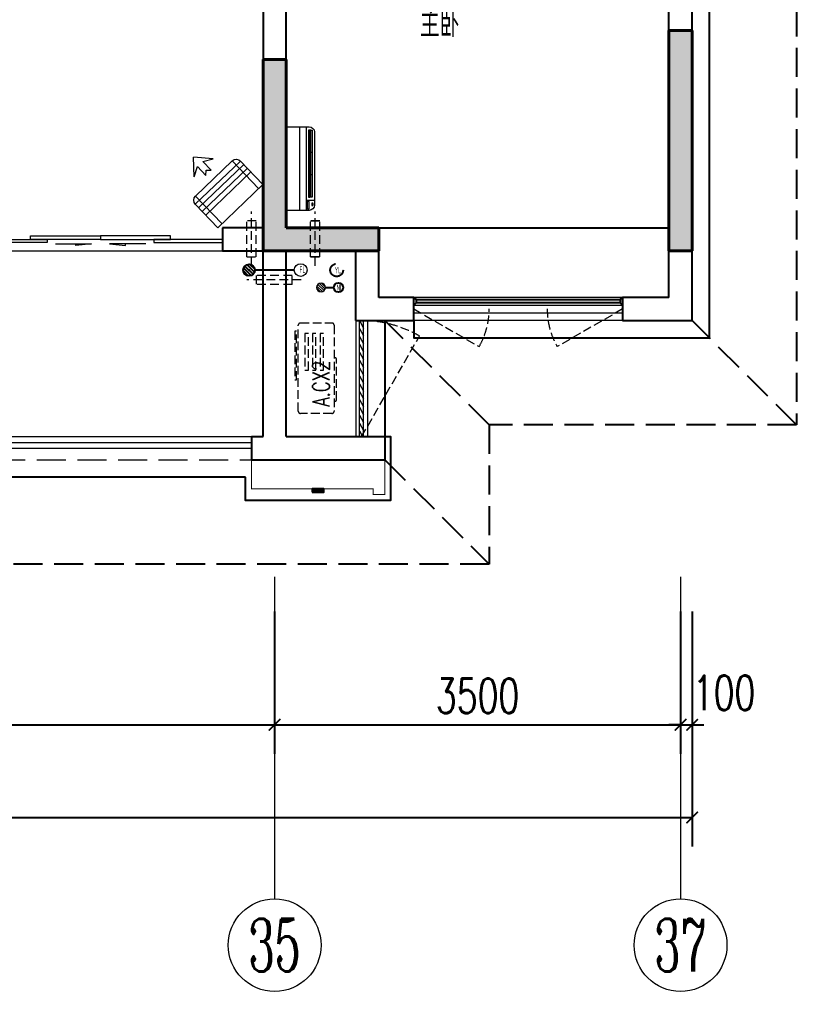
# Model space of a CAD drawing. Extents: x 3753737 to 4713801, y -857380 to 24339.
# Drawn here: x 4085213 to 4091913, y -717595 to -709214 of the extents above; entities that cross this region are included whole.
import ezdxf
from ezdxf.enums import TextEntityAlignment as Align

# ---------------------------------------------------------------- set-up
doc = ezdxf.new("R2010")
doc.units = 0
doc.header["$LTSCALE"] = 1000
doc.header["$MEASUREMENT"] = 0
doc.linetypes.add('DASH', pattern=[0.35, 0.25, -0.1])
doc.linetypes.add('HIDDEN', pattern=[0.375, 0.25, -0.125])
doc.layers.get('0').update_dxf_attribs({"linetype": 'CONTINUOUS'})
doc.layers.get('Defpoints').update_dxf_attribs({"linetype": 'CONTINUOUS'})
for name, color, linetype in [('!!电气', 1, 'CONTINUOUS'), ('3-栏杆1', 252, 'CONTINUOUS'), ('3.5方案汇报，与郭总、侯月琴确定户型_t8$0$2020.03.04 -1安徽标准化洋房户型(UA）_t8_t8$0$看线', 154, 'CONTINUOUS'), ('LVTRY', 252, 'CONTINUOUS'), ('VPIPE-凝结', 150, 'CONTINUOUS'), ('VPIPE-雨水', 4, 'DASH'), ('WALL', 252, 'CONTINUOUS'), ('卫生间', 6, 'CONTINUOUS'), ('看线', 185, 'CONTINUOUS'), ('立面', 73, 'CONTINUOUS'), ('铝合金', 144, 'CONTINUOUS')]:
    doc.layers.add(name, color=color, linetype=linetype)
for name, color, linetype, lineweight in [('AXIS', 114, 'CONTINUOUS', 20), ('AXIS_TEXT', 7, 'CONTINUOUS', 20), ('COLUMN', 252, 'CONTINUOUS', 40), ('EQUIP_地漏', 7, 'CONTINUOUS', 18), ('PUB_HATCH', 8, 'CONTINUOUS', 9), ('PUB_TEXT', 7, 'CONTINUOUS', 20), ('VPIPE-废水', 31, 'TG_F', 18), ('WINDOW', 146, 'CONTINUOUS', 20), ('平面-栏杆', 56, 'CONTINUOUS', 15), ('平面-看线', 252, 'CONTINUOUS', 15), ('平面-空调室内机', 176, 'CONTINUOUS', 9), ('平面-空调预留孔', 252, 'CONTINUOUS', 15)]:
    doc.layers.add(name, color=color, linetype=linetype, lineweight=lineweight)
doc.styles.add('_TCH_AXIS', font='COMPLEX', dxfattribs={"bigfont": 'GBCBIG'})
doc.styles.add('_TCH_DIM', font='SIMPLEX', dxfattribs={"bigfont": 'GBCBIG'})
doc.styles.add('_TCH_DIM_T3', font='SIMPLEX.shx', dxfattribs={"width": 0.705882, "bigfont": 'GBCBIG.shx'})
doc.styles.add('COMPLEX', font='COMPLEX')
doc.styles.get("Standard").update_dxf_attribs({"font": 'gbenor.shx', "bigfont": 'gbcbig.shx'})
doc.styles.add('TG_LINETYPE', font='SIMPLEX', dxfattribs={"width": 0.8, "height": 3, "bigfont": 'HZTXT'})
doc.linetypes.add('TG_F', pattern='A,2,-0.3,["F",TG_LINETYPE,S=0.1,R=0,X=-0.23,Y=-0.15],0', length=2.3)
doc.dimstyles.new('_TCH_ARCH&&100', dxfattribs={"dimtxt": 297.5, "dimasz": 100, "dimexe": 250, "dimexo": 300, "dimgap": 100, "dimtad": 1, "dimdec": 0, "dimzin": 0, "dimdsep": 46, "dimtxsty": '_TCH_DIM_T3', "dimblk": 'ARCHTICK', "dimcen": 0.09, "dimclrt": 7, "dimazin": 2, "dimtfac": 1, "dimtdec": 0, "dimtix": 1, "dimtmove": 2, "dimatfit": 3, "dimfxl": 1, "dimtolj": 1, "dimtzin": 0, "dimarcsym": 0})

# ---------------------------------------------------------------- blocks, each defined once
blk = doc.blocks.new('A$C148B7D8E')
at = {"layer": '卫生间', "color": 252, "linetype": 'DASH'}
for p, q in [((-900, -900), (0, 0)), ((1750, -900), (2650, 0)), ((2650, -1200), (1750, -2100))]:
    blk.add_line(p, q, dxfattribs=at)
blk.add_lwpolyline([(16100, 14000), (16100, 15400), (7700, 15400), (7700, 10800), (7300, 10800), (7300, 10000), (900, 10000), (900, 9000), (-900, 9000), (-900, -900), (1750, -900), (1750, -2100), (23450, -2100), (23450, -900), (25100, -900)], dxfattribs=at)
blk = doc.blocks.new('GFDGFSDFGD')
at = {"layer": 'PUB_HATCH'}
for points in [[(470716.6, 367423.7), (470516.6, 367423.7), (470516.6, 365523.7), (470716.6, 365523.7)], [(468016.6, 365523.7), (468016.6, 365723.7), (467216.6, 365723.7), (467216.6, 367173.7), (467016.6, 367173.7), (467016.6, 365523.7)]]:
    blk.add_hatch(color=256, dxfattribs=at).paths.add_polyline_path(points)
at = {"layer": 'COLUMN', "color": 252}
for p, q in [((470716.6, 367423.7), (470516.6, 367423.7)), ((470516.6, 367423.7), (470516.6, 365523.7)), ((470716.6, 365523.7), (470716.6, 367423.7)), ((467216.6, 367173.7), (467016.6, 367173.7)), ((467016.6, 367173.7), (467016.6, 365523.7)), ((467216.6, 365723.7), (467216.6, 367173.7)), ((468016.6, 365723.7), (467216.6, 365723.7)), ((468016.6, 365523.7), (468016.6, 365723.7)), ((467016.6, 365523.7), (468016.6, 365523.7)), ((470516.6, 365523.7), (470716.6, 365523.7))]:
    blk.add_line(p, q, dxfattribs=at)
blk = doc.blocks.new('dongkong')
at = {"layer": '平面-空调预留孔', "color": 8, "linetype": 'HIDDEN', "ltscale": 0.3}
for p, q in [((-603796, 210899.9), (-603796, 210431.5)), ((-603836, 210821), (-603836, 210510.8)), ((-603836, 210821), (-603756, 210821)), ((-603756, 210821), (-603756, 210510.8))]:
    blk.add_line(p, q, dxfattribs=at)
blk.add_lwpolyline([(-603756, 210510.8), (-603836, 210510.8)], dxfattribs=at)
blk = doc.blocks.new('A$C001338C2')
at = {"color": 8}
for p, q in [((0, 249), (0, 22)), ((845, 304), (55, 304)), ((109, 215), (109, 304)), ((900, 22), (900, 249)), ((22, 0), (878, 0))]:
    blk.add_line(p, q, dxfattribs=at)
at = {"color": 8, "lineweight": 5}
for p, q in [((900, 215), (0, 215)), ((865, 279), (144, 279)), ((144, 279), (144, 266)), ((387, 279), (144, 279)), ((144, 279), (144, 253)), ((144, 266), (865, 266)), ((144, 240), (144, 253)), ((144, 253), (865, 253)), ((865, 240), (144, 240)), ((387, 240), (387, 279)), ((622, 240), (387, 240)), ((865, 279), (622, 279)), ((622, 279), (622, 240)), ((865, 253), (865, 279)), ((865, 266), (865, 240)), ((900, 143), (0, 143))]:
    blk.add_line(p, q, dxfattribs=at)
at = {"color": 8}
for points in [[(89, 226), (22, 226, -0.414214), (17, 232), (17, 243, -0.414214), (22, 249), (89, 249, -0.414214), (95, 243), (95, 232, -0.414214)], [(73, 275), (57, 275, -0.414214), (51, 281), (51, 283, -0.414214), (57, 289), (73, 289, -0.414214), (79, 283), (79, 281, -0.414214)]]:
    blk.add_lwpolyline(points, format="xyb", close=True, dxfattribs=at)
for centre, radius, start, end in [((55, 249), 55, 90, 180), ((845, 249), 55, 360, 90), ((22, 22), 22, 180, 270), ((878, 22), 22, 270, 360)]:
    blk.add_arc(centre, radius, start, end, dxfattribs=at)
blk = doc.blocks.new('$lvtry$00000171')
for p, q in [((-74, 11), (-11, 74)), ((-70, -27), (27, 70)), ((-53, -53), (53, 53)), ((-27, -70), (70, 27)), ((11, -74), (74, -11))]:
    blk.add_line(p, q)
blk.add_circle((0, 0), 75)
blk.add_point((0, 0))
blk = doc.blocks.new('$TwtSys$00000141')
at = {"color": 252}
for p, q in [((-47, 4), (-5, 46)), ((-47, 4), (-5, 46)), ((-44, -18), (18, 44)), ((-44, -18), (18, 44)), ((-33, -33), (33, 33)), ((-33, -33), (33, 33)), ((-16, -44), (44, 16)), ((-16, -44), (44, 16)), ((6, -46), (46, -6)), ((6, -46), (46, -6))]:
    blk.add_line(p, q, dxfattribs=at)
blk.add_circle((0, 0), 47, dxfattribs=at)
blk.add_circle((0, 0), 47, dxfattribs=at)
blk = doc.blocks.new('fergve')
at = {"layer": '平面-空调预留孔', "color": 8, "linetype": 'DASH', "ltscale": 0.3}
for p, q in [((119062.7, 54987.6), (119062.7, 54977.6)), ((119435.6, 54977.6), (119435.6, 54987.6)), ((119072.7, 54967.6), (119425.6, 54967.6))]:
    blk.add_line(p, q, dxfattribs=at)
for points in [[(119666.7, 55326.8), (119246.8, 55326.8), (119246.8, 55311.6), (119666.7, 55311.6)], [(119645.5, 55239.2), (119330, 55239.2), (119330, 55210.2), (119645.5, 55210.2)], [(119645.5, 55173.4), (119330, 55173.4), (119330, 55144.4), (119645.5, 55144.4)], [(119645.5, 55107.6), (119330, 55107.6), (119330, 55078.6), (119645.5, 55078.6)]]:
    blk.add_lwpolyline(points, close=True, dxfattribs=at)
blk.add_lwpolyline([(119715.9, 54987.6), (118975.9, 54987.6, -0.414214), (118955.9, 55007.6), (118955.9, 55277.6, -0.414214), (118975.9, 55297.6), (119715.9, 55297.6, -0.414214), (119735.9, 55277.6), (119735.9, 55007.6, -0.414214)], format="xyb", close=True, dxfattribs=at)
for centre, start, end in [((119072.7, 54977.6), 180, 270), ((119425.6, 54977.6), 270, 0)]:
    blk.add_arc(centre, 10, start, end, dxfattribs=at)
at = {"layer": '平面-空调预留孔', "color": 8, "linetype": 'DASH', "ltscale": 0.3, "style": '_TCH_DIM', "width": 0.705882}
blk.add_text('A.CX2', height=146.88, dxfattribs=at).set_placement((119015.3, 55027.3))
blk = doc.blocks.new('dasdasf1sa2f31as32f')
at = {"color": 8}
for p, q in [((-116, 585.6), (43.3, 640.5)), ((82.7, 476.6), (43.3, 640.5)), ((-473.5, 259.7), (-339.5, 504)), ((-269.8, 524.3), (-427.7, 236.5)), ((134.6, 245.5), (-338.8, 505.1)), ((-269.8, 524.3), (113.7, 314)), ((-22.8, 585.5), (-116, 585.6)), ((-22.8, 585.5), (-73.4, 493.2)), ((-31.3, 504.4), (-73.4, 493.2)), ((-18.1, 462.9), (-31.3, 504.4)), ((32.4, 555.1), (-18.1, 462.9)), ((82.7, 476.6), (32.4, 555.1)), ((92.6, 168.8), (-380.9, 428.5)), ((114.7, 208.4), (-359.1, 468.2)), ((72.3, 131.9), (-401.1, 391.6)), ((0, 0), (-473.5, 259.7)), ((113.7, 314), (-44.2, 26.2)), ((134, 244.4), (0, 0))]:
    blk.add_line(p, q, dxfattribs=at)
for centre, start, end in [((-294.5, 479.4), 61.25933, 151.25933), ((89, 269), 331.25933, 61.25933)]:
    blk.add_arc(centre, 51.3, start, end, dxfattribs=at)
blk = doc.blocks.new('GDGDRGDGDRGDR')
at = {"layer": '平面-空调室内机', "ltscale": 0.3, "xscale": -1}
for p, rotation in [((1070712.6, 653502.9), 180), ((256445.9, 1046278.1), 270)]:
    blk.add_blockref('dongkong', p, dxfattribs=dict(at, rotation=rotation))
at = {"layer": '平面-空调预留孔', "xscale": -1, "rotation": 15.00000000331026}
blk.add_blockref('dasdasf1sa2f31as32f', (466626.3, 442932.1), dxfattribs=at)
at = {"layer": '平面-空调预留孔', "rotation": 90}
blk.add_blockref('fergve', (522617.7, 322375.3), dxfattribs=at)
blk = doc.blocks.new('_ArchTick')
at = {"color": 0, "linetype": 'ByBlock', "const_width": 0.15}
blk.add_lwpolyline([(-0.5, -0.5), (0.5, 0.5)], dxfattribs=at)
blk = doc.blocks.new('*D592')
at = {"layer": 'AXIS', "color": 0, "lineweight": -2, "transparency": 16777216}
for p, q in [((-100, -1409.4), (-100, -3434.4)), ((50100, -1409.4), (50100, -3434.4)), ((-100, -3184.4), (50100, -3184.4))]:
    blk.add_line(p, q, dxfattribs=at)
at = {"layer": 'Defpoints', "color": 0, "transparency": 16777216}
for p in [(-100, -1109.4), (50100, -1109.4), (50100, -3184.4)]:
    blk.add_point(p, dxfattribs=at)
at = {"layer": 'AXIS', "color": 0, "lineweight": -2, "transparency": 16777216, "xscale": 100, "yscale": 100, "zscale": 100, "rotation": 180}
blk.add_blockref('_ArchTick', (-100, -3184.4), dxfattribs=at)
at = {"layer": 'AXIS', "color": 0, "lineweight": -2, "transparency": 16777216, "xscale": 100, "yscale": 100, "zscale": 100}
blk.add_blockref('_ArchTick', (50100, -3184.4), dxfattribs=at)
at = {"layer": 'AXIS', "color": 7, "transparency": 16777216, "insert": (25000, -2935.6), "char_height": 297.5, "attachment_point": 5, "style": '_TCH_DIM_T3'}
blk.add_mtext('\\A1;50200', dxfattribs=at)
blk = doc.blocks.new('*D600')
at = {"layer": 'AXIS', "color": 0, "lineweight": -2, "transparency": 16777216}
for p, q in [((50000, -1409.4), (50000, -2634.4)), ((50100, -1409.4), (50100, -2634.4)), ((50000, -2384.4), (49900, -2384.4)), ((50000, -2384.4), (50100, -2384.4)), ((50100, -2384.4), (50200, -2384.4))]:
    blk.add_line(p, q, dxfattribs=at)
at = {"layer": 'Defpoints', "color": 0, "transparency": 16777216}
for p in [(50000, -1109.4), (50100, -1109.4), (50100, -2384.4)]:
    blk.add_point(p, dxfattribs=at)
at = {"layer": 'AXIS', "color": 0, "lineweight": -2, "transparency": 16777216, "xscale": 100, "yscale": 100, "zscale": 100}
blk.add_blockref('_ArchTick', (50000, -2384.4), dxfattribs=at)
at = {"layer": 'AXIS', "color": 0, "lineweight": -2, "transparency": 16777216, "xscale": 100, "yscale": 100, "zscale": 100, "rotation": 180}
blk.add_blockref('_ArchTick', (50100, -2384.4), dxfattribs=at)
at = {"layer": 'AXIS', "color": 7, "transparency": 16777216, "insert": (50375, -2109.4), "char_height": 297.5, "attachment_point": 5, "style": '_TCH_DIM_T3'}
blk.add_mtext('\\A1;100', dxfattribs=at)
blk = doc.blocks.new('*D601')
at = {"layer": 'AXIS', "color": 0, "lineweight": -2, "transparency": 16777216}
for p, q in [((46500, -1409.4), (46500, -2634.4)), ((50000, -1409.4), (50000, -2634.4)), ((46500, -2384.4), (50000, -2384.4))]:
    blk.add_line(p, q, dxfattribs=at)
at = {"layer": 'Defpoints', "color": 0, "transparency": 16777216}
for p in [(46500, -1109.4), (50000, -1109.4), (50000, -2384.4)]:
    blk.add_point(p, dxfattribs=at)
at = {"layer": 'AXIS', "color": 0, "lineweight": -2, "transparency": 16777216, "xscale": 100, "yscale": 100, "zscale": 100, "rotation": 180}
blk.add_blockref('_ArchTick', (46500, -2384.4), dxfattribs=at)
at = {"layer": 'AXIS', "color": 0, "lineweight": -2, "transparency": 16777216, "xscale": 100, "yscale": 100, "zscale": 100}
blk.add_blockref('_ArchTick', (50000, -2384.4), dxfattribs=at)
at = {"layer": 'AXIS', "color": 7, "transparency": 16777216, "insert": (48250, -2135.6), "char_height": 297.5, "attachment_point": 5, "style": '_TCH_DIM_T3'}
blk.add_mtext('\\A1;3500', dxfattribs=at)
blk = doc.blocks.new('*D602')
at = {"layer": 'AXIS', "color": 0, "lineweight": -2, "transparency": 16777216}
for p, q in [((40700, -1409.4), (40700, -2634.4)), ((46500, -1409.4), (46500, -2634.4)), ((40700, -2384.4), (46500, -2384.4))]:
    blk.add_line(p, q, dxfattribs=at)
at = {"layer": 'Defpoints', "color": 0, "transparency": 16777216}
for p in [(40700, -1109.4), (46500, -1109.4), (46500, -2384.4)]:
    blk.add_point(p, dxfattribs=at)
at = {"layer": 'AXIS', "color": 0, "lineweight": -2, "transparency": 16777216, "xscale": 100, "yscale": 100, "zscale": 100, "rotation": 180}
blk.add_blockref('_ArchTick', (40700, -2384.4), dxfattribs=at)
at = {"layer": 'AXIS', "color": 0, "lineweight": -2, "transparency": 16777216, "xscale": 100, "yscale": 100, "zscale": 100}
blk.add_blockref('_ArchTick', (46500, -2384.4), dxfattribs=at)
at = {"layer": 'AXIS', "color": 7, "transparency": 16777216, "insert": (43600, -2135.6), "char_height": 297.5, "attachment_point": 5, "style": '_TCH_DIM_T3'}
blk.add_mtext('\\A1;5800', dxfattribs=at)
blk = doc.blocks.new('_AXISO')
blk.add_circle((0, 0), 0.5)
at = {"layer": 'AXIS_TEXT', "style": 'COMPLEX', "width": 1.041667}
blk.add_attdef('A', text='', height=0.56, dxfattribs=at).set_placement((-0.25, -0.28), (0.25, -0.28), align=Align.FIT)
blk = doc.blocks.new('$DorLib2D$00000138')
at = {"color": 0, "linetype": 'Continuous'}
for p, q in [((-0.2875, 0), (-0.2875, 0.1538)), ((-0.2875, 0.1538), (0, 0.1538)), ((0, 0.1538), (0, 0)), ((0.2875, 0.1538), (0, 0.1538)), ((0.2875, 0), (0.2875, 0.1538)), ((-0.5, -0.1399), (-0.5, 0)), ((-0.5, 0), (-0.2188, 0)), ((0, 0), (-0.2875, 0)), ((-0.2188, 0), (-0.2188, -0.1399)), ((0, 0), (0.2875, 0)), ((0.2188, 0), (0.2188, -0.1399)), ((0.5, 0), (0.2188, 0)), ((0.5, 0), (0.5, -0.1946)), ((0.5, -0.1399), (0.5, 0)), ((-0.2188, -0.1399), (-0.5, -0.1399)), ((0.2188, -0.1399), (0.5, -0.1399)), ((-0.1857, -0.186), (-0.037, -0.186)), ((-0.037, -0.186), (-0.1019, -0.2583)), ((-0.1019, -0.2583), (-0.1019, -0.186)), ((0.1857, -0.186), (0.037, -0.186)), ((0.037, -0.186), (0.1019, -0.2583)), ((0.1019, -0.2583), (0.1019, -0.186))]:
    blk.add_line(p, q, dxfattribs=at)
blk = doc.blocks.new('$WINLIB2D$00000001')
at = {"color": 0}
for points in [[(-0.5, 0.5), (-0.5, -0.5)], [(-0.5, 0.5), (0.5, 0.5)], [(0.5, -0.5), (0.5, 0.5)], [(0.5, 0.1667), (-0.5, 0.1667)], [(0.5, -0.1667), (-0.5, -0.1667)], [(-0.5, -0.5), (0.5, -0.5)]]:
    blk.add_lwpolyline(points, dxfattribs=at)
blk = doc.blocks.new('$WINLIB2D$00000039')
at = {"color": 0}
for points in [[(-0.5, 0.5), (-0.5, -0.5)], [(0.5, 0.5), (-0.5, 0.5)], [(0.5, -0.5), (0.5, 0.5)], [(-0.5, 0.1667), (0.5, 0.1667)], [(-0.3839, -0.1667), (-0.448, 0.1667)], [(-0.3159, -0.1667), (-0.38, 0.1667)], [(-0.2479, -0.1667), (-0.312, 0.1667)], [(-0.1799, -0.1667), (-0.244, 0.1667)], [(-0.1119, -0.1667), (-0.176, 0.1667)], [(-0.0439, -0.1667), (-0.108, 0.1667)], [(0.0241, -0.1667), (-0.04, 0.1667)], [(0.0921, -0.1667), (0.028, 0.1667)], [(0.16, -0.1667), (0.0959, 0.1667)], [(0.228, -0.1667), (0.1639, 0.1667)], [(0.296, -0.1667), (0.2319, 0.1667)], [(0.364, -0.1667), (0.2999, 0.1667)], [(0.432, -0.1667), (0.3679, 0.1667)], [(0.5, -0.1667), (0.4359, 0.1667)], [(-0.4519, -0.1667), (-0.5, 0.0836)], [(-0.5, -0.1667), (0.5, -0.1667)], [(0.5, -0.5), (-0.5, -0.5)]]:
    blk.add_lwpolyline(points, dxfattribs=at)
blk = doc.blocks.new('A$C5F341E43')
at = {"layer": '立面'}
h = blk.add_hatch(dxfattribs=at)
h.set_pattern_fill('ANSI31', color=252, scale=2)
h.set_pattern_definition([(45, (-841400.3096, -795945.463), (-2.24506403, 2.24506403), [])])
h.paths.add_polyline_path([(46825, -380), (46925, -380), (46925, -350), (46825, -350)])
at = {"color": 252, "const_width": 8}
blk.add_lwpolyline([(47450, -100), (47450, -400), (47350, -400), (47350, -350), (46300, -350), (46300, -100)], dxfattribs=at)
at = {"layer": '3-栏杆1', "color": 252}
for p, q in [((47720.3, 1282.2), (47700, 1300)), ((47700, 1300), (47720.3, 1282.2)), ((47720.3, 1282.1), (49479.7, 1282.2)), ((47720.3, 1282.2), (47720.3, 1252.9)), ((49479.7, 1282.2), (49500, 1300)), ((49500, 1300), (49479.7, 1282.2)), ((49479.7, 1282.2), (49479.7, 1252.9)), ((47720.3, 1252.9), (47700, 1233.1)), ((47700, 1233.1), (47720.3, 1252.9)), ((49479.7, 1252.9), (47720.3, 1252.9)), ((49500, 1233.1), (49479.7, 1252.9))]:
    blk.add_line(p, q, dxfattribs=at)
at = {"layer": '3.5方案汇报，与郭总、侯月琴确定户型_t8$0$2020.03.04 -1安徽标准化洋房户型(UA）_t8_t8$0$看线', "color": 252, "ltscale": 10}
blk.add_line((47400, 1900), (49900, 1900), dxfattribs=at)
at = {"layer": 'AXIS'}
for p, q in [((46500, -1109.4), (46500, -3884.4)), ((50000, -1109.4), (50000, -3884.4))]:
    blk.add_line(p, q, dxfattribs=at)
at = {"layer": 'VPIPE-凝结', "color": 252, "ltscale": 0.1}
blk.add_line((46670, 1535), (46330, 1535), dxfattribs=at)
blk.add_lwpolyline([(46937.6, 1385), (47010, 1385)], dxfattribs=at)
at = {"layer": 'VPIPE-凝结', "color": 252}
blk.add_circle((47050, 1385), 40, dxfattribs=at)
at = {"layer": 'VPIPE-废水', "color": 252}
blk.add_circle((46725, 1535), 55, dxfattribs=at)
at = {"layer": 'VPIPE-雨水', "color": 252}
blk.add_circle((47035, 1535), 55, dxfattribs=at)
at = {"layer": 'WALL', "color": 252}
for p, q in [((50100, 1100), (50100, 6300)), ((49900, 1300), (49900, 6200)), ((46400, 5200), (46400, 1900)), ((46600, 1900), (46600, 5200)), ((46400, 1900), (46050, 1900)), ((46050, 1900), (46050, 1700)), ((46600, 1900), (47400, 1900)), ((47400, 1300), (47400, 1900)), ((46050, 1700), (46400, 1700)), ((46400, 100), (46400, 1700)), ((46600, 1700), (47200, 1700)), ((46600, 100), (46600, 1700)), ((47200, 1100), (47200, 1700)), ((47700, 1300), (47400, 1300)), ((47700, 1100), (47700, 1300)), ((49900, 1300), (49500, 1300)), ((49500, 1300), (49500, 1100)), ((47200, 1100), (47700, 1100)), ((49500, 1100), (50100, 1100)), ((46300, 100), (46400, 100)), ((46300, 100), (46300, -100)), ((46600, 100), (47450, 100)), ((47450, 100), (47450, -100)), ((46300, -100), (46500, -100)), ((46500, -100), (47450, -100))]:
    blk.add_line(p, q, dxfattribs=at)
at = {"layer": 'WINDOW', "color": 252}
blk.add_line((43950, 1700), (46050, 1700), dxfattribs=at)
at = {"layer": 'WINDOW', "color": 252, "linetype": 'DASH', "ltscale": 0.3}
for points in [[(47700, 1200), (48263.1, 875.4, 0.131485), (48350, 1200)], [(49500, 1200), (48936.9, 875.4, -0.131485), (48850, 1200)], [(47250, 100), (47750, 966, 0.131652), (47250, 1100)]]:
    blk.add_lwpolyline(points, format="xyb", dxfattribs=at)
at = {"layer": '平面-栏杆', "color": 252}
for points in [[(41650, 50), (46300, 50)], [(41650, 0), (46300, 0)]]:
    blk.add_lwpolyline(points, dxfattribs=at)
at = {"layer": '平面-看线', "color": 252}
blk.add_lwpolyline([(41650, 100), (46300, 100)], dxfattribs=at)
at = {"layer": '平面-看线', "color": 252, "linetype": 'DASH'}
blk.add_lwpolyline([(41650, -100), (46300, -100)], dxfattribs=at)
at = {"layer": '看线', "color": 252}
for points in [[(47700, 1100), (47700, 950), (50250, 950), (50250, 9350), (48599.9, 9350), (48599.9, 9200)], [(47450, 100), (47500, 100), (47500, -450), (46250, -450), (46250, -250)]]:
    blk.add_lwpolyline(points, dxfattribs=at)
at = {"layer": '看线', "color": 252, "ltscale": 0.5}
for points in [[(47450, 1100), (47450, 100)], [(46250, -250), (41650, -250)]]:
    blk.add_lwpolyline(points, dxfattribs=at)
at = {"layer": '立面', "color": 252}
blk.add_lwpolyline([(46825, -380), (46925, -380), (46925, -350), (46825, -350)], close=True, dxfattribs=at)
at = {"layer": '铝合金', "color": 252}
blk.add_lwpolyline([(46825, -380), (46925, -380), (46925, -350), (46825, -350)], close=True, dxfattribs=at)
at = {"color": 252, "xscale": -1}
blk.add_blockref('A$C148B7D8E', (50100, 1100), dxfattribs=at)
at = {"color": 252}
for name, p in [('GFDGFSDFGD', (-420616.6, -363823.7)), ('GDGDRGDGDRGDR', (-420616.6, -441032.1))]:
    blk.add_blockref(name, p, dxfattribs=at)
at = {"layer": 'AXIS'}
ref = blk.add_blockref('_AXISO', (46500, -4284.4), dxfattribs=dict(at, xscale=800, yscale=800, zscale=800))
ref.add_attrib('A', '35', dxfattribs={"layer": 'AXIS_TEXT', "height": 452.55, "style": '_TCH_AXIS', "width": 0.636364}).set_placement((46273.7, -4510.6), (46726.3, -4510.6), align=Align.FIT)
ref = blk.add_blockref('_AXISO', (50000, -4284.4), dxfattribs=dict(at, xscale=800, yscale=800, zscale=800))
ref.add_attrib('A', '37', dxfattribs={"layer": 'AXIS_TEXT', "height": 452.55, "style": '_TCH_AXIS', "width": 0.636364}).set_placement((49773.7, -4510.6), (50226.3, -4510.6), align=Align.FIT)
at = {"layer": 'EQUIP_地漏', "color": 252, "xscale": 0.8, "yscale": -0.8, "zscale": 0.8, "rotation": 180}
blk.add_blockref('$TwtSys$00000141', (46900, 1385), dxfattribs=at)
at = {"layer": 'LVTRY', "color": 252, "xscale": 0.6666666667107825, "yscale": 0.6666666667107825, "rotation": 269.9999999939778}
blk.add_blockref('$lvtry$00000171', (46280, 1535), dxfattribs=at)
at = {"layer": 'WINDOW', "color": 252}
for name, p, xscale, yscale, zscale, rotation in [('$DorLib2D$00000138', (45000, 1800), 2100, 200, 2100, 1.05571687412389e-09), ('$WINLIB2D$00000001', (48600, 1200), 1800, 200, 1800, 179.9999999950641), ('$WINLIB2D$00000039', (47250, 600), -1000, 100, -1000, 270)]:
    blk.add_blockref(name, p, dxfattribs=dict(at, xscale=xscale, yscale=yscale, zscale=zscale, rotation=rotation))
at = {"layer": '平面-空调室内机', "color": 252, "ltscale": 0.3, "rotation": 180}
blk.add_blockref('dongkong', (-556945.9, 212470.8), dxfattribs=at)
at = {"layer": '平面-空调室内机', "color": 252, "ltscale": 0.3, "xscale": -1, "rotation": 180}
blk.add_blockref('dongkong', (650646.1, 212470.8), dxfattribs=at)
at = {"layer": '平面-空调预留孔', "color": 252, "xscale": -0.800000000046565, "yscale": 0.800000000046565, "zscale": 0.800000000046565, "rotation": 269.9999997665698}
blk.add_blockref('A$C001338C2', (46600.1, 2050), dxfattribs=at)
at = {"layer": 'PUB_TEXT', "color": 252}
blk.add_text('主卧', height=236.31, dxfattribs=at).set_placement((47752, 3542.5))
at = {"layer": 'PUB_TEXT', "color": 252, "width": 0.6}
for s, p in [('FL', (46714, 1511.2)), ('YL', (47016.8, 1507)), ('NL', (47033.2, 1357))]:
    blk.add_text(s, height=56, dxfattribs=at).set_placement(p)
at = {"layer": 'AXIS'}
for p1, p2, distance, text, picture, middle in [((-100, -1109.4), (50100, -1109.4), -2075, '50200', '*D592', (25000, -2935.6)), ((40700, -1109.4), (46500, -1109.4), -1275, '5800', '*D602', (43600, -2135.6)), ((46500, -1109.4), (50000, -1109.4), -1275, '3500', '*D601', (48250, -2135.6))]:
    dim = blk.add_aligned_dim(p1=p1, p2=p2, distance=distance, text=text, dimstyle='_TCH_ARCH&&100', dxfattribs=at)
    dim.commit()
    dim.dimension.update_dxf_attribs({"geometry": picture, "text_midpoint": middle})
dim = blk.add_linear_dim(base=(50100, -2384.4), p1=(50000, -1109.4), p2=(50100, -1109.4), angle=0, text='100', dimstyle='_TCH_ARCH&&100', dxfattribs=at)
dim.commit()
dim.dimension.update_dxf_attribs({"geometry": '*D600', "text_midpoint": (50375, -2109.4), "dimtype": 129})

msp = doc.modelspace()

# ---------------------------------------------------------------- block references
at = {"layer": '!!电气'}
msp.add_blockref('A$C5F341E43', (4040913.4, -712910.2), dxfattribs=at)

doc.saveas('drawing.dxf')
